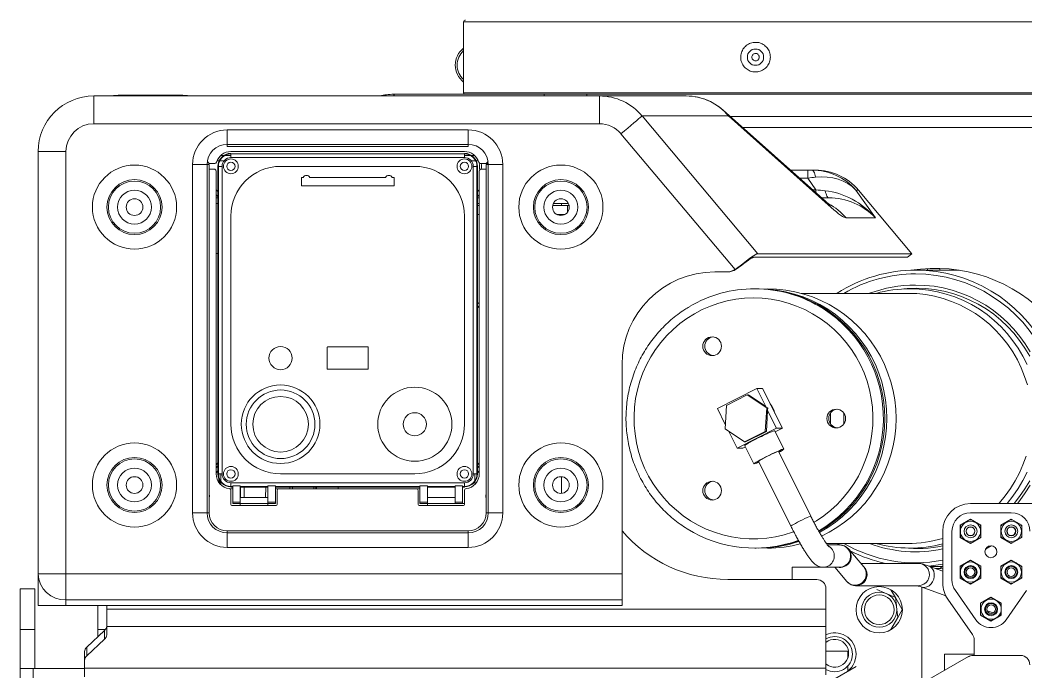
# Model space of a CAD drawing. Header units: millimetres. Extents: x 157 to 416, y 629 to 713.
# Drawn here: x 159.07 to 169.93, y 650.48 to 657.52 of the extents above; entities that cross this region are included whole.
import ezdxf

# ---------------------------------------------------------------- set-up
doc = ezdxf.new("R2010")
doc.units = ezdxf.units.MM

msp = doc.modelspace()

# ---------------------------------------------------------------- linework, layer by layer
at = {"color": 7, "linetype": 'Continuous', "lineweight": 15}
for p, q in [((163.859, 657.499), (163.859, 656.735)), ((159.869, 656.7), (159.869, 656.4)), ((159.869, 656.7), (165.325, 656.7)), ((160.082, 656.705), (160.882, 656.705)), ((160.132, 656.71), (160.132, 656.705)), ((160.132, 656.71), (160.832, 656.71)), ((160.192, 656.705), (160.672, 656.705)), ((160.391, 656.705), (160.391, 656.705)), ((160.832, 656.705), (160.832, 656.71)), ((163.106, 656.719), (163.11, 656.719)), ((163.106, 656.7), (163.106, 656.719)), ((163.11, 656.719), (164.73, 656.719)), ((163.11, 656.719), (163.11, 656.7)), ((164.73, 656.719), (165.189, 656.719)), ((165.189, 656.719), (170.592, 656.719)), ((165.325, 656.4), (165.325, 656.7)), ((165.325, 656.7), (166.26, 656.7)), ((167.767, 655.56), (166.66, 656.548)), ((165.786, 656.484), (167.033, 654.997)), ((166.718, 656.484), (165.786, 656.484)), ((167.825, 655.496), (166.718, 656.484)), ((166.736, 656.479), (170.592, 656.479)), ((165.325, 656.4), (159.869, 656.4)), ((161.309, 656.334), (163.909, 656.334)), ((161.309, 656.177), (161.309, 656.334)), ((163.909, 656.177), (163.909, 656.334)), ((170.909, 656.359), (166.871, 656.359)), ((166.788, 654.825), (165.557, 656.292)), ((159.569, 656.1), (159.269, 656.1)), ((159.269, 651.541), (159.269, 656.1)), ((159.569, 656.1), (159.569, 651.541)), ((163.909, 656.177), (161.309, 656.177)), ((161.309, 656.154), (161.309, 656.177)), ((163.909, 656.154), (161.309, 656.154)), ((163.869, 656.1), (161.349, 656.1)), ((161.349, 656.08), (161.349, 656.075)), ((163.869, 656.075), (163.869, 656.08)), ((163.909, 656.154), (163.909, 656.177)), ((161.107, 655.979), (161.095, 655.993)), ((161.176, 655.97), (161.124, 655.97)), ((161.2, 656), (161.222, 656)), ((161.228, 656), (161.275, 656)), ((161.274, 656.058), (161.241, 656.058)), ((161.349, 656.058), (161.284, 656.058)), ((161.349, 656.035), (161.349, 656.075)), ((161.349, 656.075), (163.869, 656.075)), ((163.869, 656.035), (161.349, 656.035)), ((163.869, 656.035), (163.869, 656.075)), ((163.934, 656.058), (163.869, 656.058)), ((163.943, 656), (163.99, 656)), ((163.976, 656.058), (163.944, 656.058)), ((163.995, 656), (164.017, 656)), ((164.042, 655.97), (164.094, 655.97)), ((164.123, 655.993), (164.111, 655.979)), ((160.935, 652.2), (160.935, 655.96)), ((160.935, 655.96), (161.092, 655.96)), ((161.092, 655.96), (161.092, 652.2)), ((161.115, 655.96), (161.092, 655.96)), ((161.115, 655.96), (161.115, 652.2)), ((161.169, 655.91), (161.124, 655.91)), ((161.189, 655.89), (161.189, 652.62)), ((161.214, 655.94), (161.209, 655.94)), ((161.209, 655.94), (161.209, 655.087)), ((161.214, 652.62), (161.214, 655.94)), ((161.214, 655.94), (161.254, 655.94)), ((161.254, 655.94), (161.254, 652.62)), ((163.333, 655.94), (161.885, 655.94)), ((163.964, 652.62), (163.964, 655.94)), ((163.964, 655.94), (164.004, 655.94)), ((164.004, 655.94), (164.004, 652.62)), ((164.009, 655.94), (164.004, 655.94)), ((164.009, 655.087), (164.009, 655.94)), ((164.029, 655.89), (164.029, 652.62)), ((164.049, 655.91), (164.094, 655.91)), ((164.103, 655.96), (164.125, 655.96)), ((164.103, 652.2), (164.103, 655.96)), ((164.125, 655.96), (164.283, 655.96)), ((164.125, 652.2), (164.125, 655.96)), ((164.283, 655.96), (164.283, 652.2)), ((167.386, 655.9), (167.573, 655.9)), ((167.573, 655.9), (167.619, 655.9)), ((167.573, 655.9), (167.573, 655.812)), ((167.619, 655.9), (167.655, 655.9)), ((162.109, 655.82), (162.109, 655.73)), ((162.128, 655.82), (162.109, 655.82)), ((163.018, 655.82), (162.2, 655.82)), ((163.109, 655.82), (163.09, 655.82)), ((163.109, 655.73), (163.109, 655.82)), ((167.66, 655.688), (167.573, 655.812)), ((161.209, 655.667), (161.189, 655.687)), ((163.109, 655.73), (162.109, 655.73)), ((164.029, 655.687), (164.009, 655.667)), ((168.092, 655.684), (168.304, 655.384)), ((168.12, 655.684), (168.092, 655.684)), ((168.696, 654.997), (168.12, 655.684)), ((161.209, 655.613), (161.189, 655.633)), ((161.189, 655.54), (161.209, 655.54)), ((164.029, 655.633), (164.009, 655.613)), ((164.009, 655.54), (164.029, 655.54)), ((164.828, 655.54), (164.989, 655.54)), ((167.722, 655.6), (167.8, 655.6)), ((164.009, 655.519), (164.029, 655.519)), ((164.821, 655.519), (164.88, 655.519)), ((164.88, 655.519), (164.997, 655.519)), ((164.98, 655.519), (164.98, 655.445)), ((161.349, 655.404), (161.349, 653.156)), ((163.869, 653.156), (163.869, 655.404)), ((164.009, 655.419), (164.029, 655.419)), ((164.869, 655.419), (164.88, 655.419)), ((164.88, 655.419), (164.948, 655.419)), ((168.304, 655.384), (167.986, 655.384)), ((161.189, 655), (161.209, 655)), ((161.213, 655.08), (161.209, 655.087)), ((161.209, 653.473), (161.209, 655.087)), ((161.213, 653.48), (161.213, 655.08)), ((164.009, 655.087), (164.004, 655.08)), ((164.004, 655.08), (164.004, 653.48)), ((164.009, 655.087), (164.009, 653.473)), ((168.696, 654.997), (167.033, 654.997)), ((168.65, 654.958), (168.696, 654.997)), ((168.65, 654.958), (166.988, 654.958)), ((166.569, 654.8), (166.69, 654.8)), ((166.69, 654.8), (166.698, 654.8)), ((166.819, 654.847), (166.788, 654.825)), ((166.827, 654.847), (166.79, 654.822)), ((166.827, 654.847), (166.819, 654.847)), ((169.208, 654.819), (168.741, 654.819)), ((168.865, 654.819), (168.863, 654.833)), ((168.999, 654.838), (168.997, 654.819)), ((167.016, 654.619), (167, 654.619)), ((168.652, 654.569), (167.505, 654.569)), ((168.75, 654.619), (168.676, 654.619)), ((164.029, 654.456), (164.009, 654.471)), ((164.029, 654.411), (164.009, 654.433)), ((162.389, 653.988), (162.389, 653.752)), ((162.827, 653.99), (162.391, 653.99)), ((162.829, 653.752), (162.829, 653.988)), ((165.569, 651.541), (165.569, 653.8)), ((162.391, 653.75), (162.827, 653.75)), ((161.209, 653.473), (161.213, 653.48)), ((161.209, 653.473), (161.209, 652.62)), ((164.004, 653.48), (164.009, 653.473)), ((164.009, 652.62), (164.009, 653.473)), ((166.598, 653.326), (167.023, 653.541)), ((167.086, 653.541), (167.023, 653.541)), ((167.023, 653.541), (167.119, 653.348)), ((167.086, 653.541), (167.299, 653.112)), ((166.92, 653.473), (166.695, 653.359)), ((167.13, 653.333), (166.92, 653.473)), ((166.932, 653.473), (166.925, 653.469)), ((167.119, 653.348), (166.932, 653.473)), ((166.933, 653.464), (166.94, 653.467)), ((166.946, 653.455), (166.955, 653.457)), ((166.971, 653.439), (166.979, 653.439)), ((166.972, 653.438), (166.982, 653.439)), ((166.982, 653.439), (166.979, 653.439)), ((166.683, 653.155), (166.598, 653.326)), ((166.695, 653.359), (166.68, 653.105)), ((167.115, 653.079), (167.13, 653.333)), ((167.119, 653.348), (167.125, 653.336)), ((167.127, 653.079), (167.14, 653.305)), ((167.13, 653.333), (167.142, 653.333)), ((167.14, 653.305), (167.142, 653.333)), ((167.14, 653.305), (167.236, 653.112)), ((167.817, 653.164), (167.818, 653.275)), ((167.961, 653.158), (167.961, 653.28)), ((167.963, 653.162), (167.963, 653.276)), ((166.68, 653.105), (166.89, 652.966)), ((166.81, 652.897), (166.72, 653.078)), ((167.236, 653.112), (166.81, 652.897)), ((166.89, 652.966), (167.115, 653.079)), ((166.902, 652.966), (167.127, 653.079)), ((167.115, 653.079), (167.127, 653.079)), ((167.313, 652.888), (167.216, 653.084)), ((167.299, 653.112), (167.221, 653.073)), ((167.299, 653.112), (167.236, 653.112)), ((166.89, 652.966), (166.902, 652.966)), ((166.873, 652.897), (166.81, 652.897)), ((166.9, 652.911), (166.873, 652.897)), ((166.893, 652.924), (166.991, 652.728)), ((167.606, 652.162), (167.258, 652.865)), ((161.189, 652.718), (161.209, 652.738)), ((164.009, 652.738), (164.029, 652.718)), ((167.042, 652.758), (167.391, 652.055)), ((161.189, 652.687), (161.209, 652.707)), ((161.189, 652.633), (161.209, 652.653)), ((161.209, 652.62), (161.214, 652.62)), ((161.214, 652.62), (161.254, 652.62)), ((161.218, 652.587), (161.218, 652.62)), ((161.239, 652.62), (161.239, 652.541)), ((161.885, 652.62), (163.333, 652.62)), ((163.964, 652.62), (164.004, 652.62)), ((163.979, 652.541), (163.979, 652.62)), ((164.004, 652.62), (164.009, 652.62)), ((164.009, 652.707), (164.029, 652.687)), ((164.009, 652.653), (164.029, 652.633)), ((161.218, 652.541), (161.218, 652.57)), ((161.218, 652.541), (161.239, 652.52)), ((161.239, 652.52), (161.224, 652.52)), ((161.239, 652.533), (161.239, 652.52)), ((161.349, 652.525), (163.869, 652.525)), ((161.349, 652.485), (161.349, 652.525)), ((163.869, 652.485), (163.869, 652.525)), ((163.979, 652.52), (163.979, 652.533)), ((163.994, 652.52), (163.979, 652.52)), ((161.369, 652.46), (161.335, 652.46)), ((161.369, 652.485), (161.349, 652.485)), ((161.349, 652.485), (161.349, 652.48)), ((161.349, 652.48), (161.369, 652.48)), ((161.349, 652.48), (161.349, 652.476)), ((161.367, 652.476), (161.349, 652.476)), ((161.349, 652.441), (161.349, 652.29)), ((161.369, 652.478), (161.367, 652.476)), ((161.369, 652.492), (161.449, 652.492)), ((161.369, 652.492), (161.369, 652.314)), ((161.449, 652.492), (161.449, 652.314)), ((161.749, 652.485), (161.449, 652.485)), ((161.449, 652.48), (161.749, 652.48)), ((161.749, 652.478), (161.449, 652.478)), ((161.452, 652.478), (161.453, 652.364)), ((161.492, 652.478), (161.493, 652.364)), ((161.724, 652.364), (161.725, 652.478)), ((161.749, 652.492), (161.829, 652.492)), ((161.749, 652.492), (161.749, 652.314)), ((161.829, 652.492), (161.829, 652.314)), ((163.389, 652.485), (161.829, 652.485)), ((161.829, 652.48), (163.389, 652.48)), ((161.829, 652.478), (161.831, 652.476)), ((161.869, 652.46), (161.829, 652.46)), ((163.387, 652.476), (161.831, 652.476)), ((161.849, 652.29), (161.849, 652.44)), ((163.349, 652.46), (161.869, 652.46)), ((161.985, 652.46), (161.985, 652.476)), ((162.012, 652.476), (162.013, 652.46)), ((162.245, 652.46), (162.245, 652.476)), ((162.265, 652.46), (162.265, 652.476)), ((162.272, 652.476), (162.273, 652.46)), ((162.505, 652.46), (162.505, 652.476)), ((163.389, 652.46), (163.349, 652.46)), ((163.369, 652.29), (163.369, 652.44)), ((163.389, 652.478), (163.387, 652.476)), ((163.469, 652.492), (163.389, 652.492)), ((163.389, 652.492), (163.389, 652.314)), ((163.469, 652.492), (163.469, 652.314)), ((163.769, 652.485), (163.469, 652.485)), ((163.469, 652.48), (163.769, 652.48)), ((163.769, 652.478), (163.469, 652.478)), ((163.849, 652.492), (163.769, 652.492)), ((163.769, 652.492), (163.769, 652.314)), ((163.849, 652.492), (163.849, 652.314)), ((163.869, 652.485), (163.849, 652.485)), ((163.849, 652.48), (163.869, 652.48)), ((163.849, 652.478), (163.851, 652.476)), ((163.869, 652.476), (163.851, 652.476)), ((163.869, 652.48), (163.869, 652.485)), ((163.869, 652.476), (163.869, 652.48)), ((163.869, 652.441), (163.869, 652.29)), ((161.359, 652.28), (161.839, 652.28)), ((161.369, 652.314), (161.369, 652.3)), ((161.369, 652.314), (161.449, 652.314)), ((161.369, 652.3), (161.829, 652.3)), ((161.448, 652.301), (161.448, 652.314)), ((161.448, 652.301), (161.746, 652.301)), ((161.449, 652.364), (161.746, 652.364)), ((161.449, 652.314), (161.449, 652.3)), ((161.449, 652.28), (161.449, 652.3)), ((161.746, 652.301), (161.746, 652.364)), ((161.746, 652.339), (161.749, 652.339)), ((161.749, 652.319), (161.746, 652.319)), ((161.749, 652.314), (161.749, 652.3)), ((161.749, 652.314), (161.829, 652.314)), ((161.749, 652.28), (161.749, 652.3)), ((161.829, 652.314), (161.829, 652.3)), ((163.859, 652.28), (163.379, 652.28)), ((163.469, 652.314), (163.389, 652.314)), ((163.389, 652.314), (163.389, 652.3)), ((163.389, 652.3), (163.849, 652.3)), ((163.47, 652.319), (163.469, 652.319)), ((163.469, 652.314), (163.469, 652.3)), ((163.469, 652.28), (163.469, 652.3)), ((163.47, 652.364), (163.768, 652.364)), ((163.47, 652.301), (163.47, 652.364)), ((163.47, 652.301), (163.768, 652.301)), ((163.768, 652.301), (163.768, 652.364)), ((163.769, 652.319), (163.768, 652.319)), ((163.849, 652.314), (163.769, 652.314)), ((163.769, 652.314), (163.769, 652.3)), ((163.849, 652.3), (163.849, 652.314)), ((163.869, 652.3), (163.849, 652.3)), ((171.549, 652.3), (169.329, 652.3)), ((160.935, 652.2), (161.092, 652.2)), ((161.115, 652.2), (161.092, 652.2)), ((164.103, 652.2), (164.125, 652.2)), ((164.125, 652.2), (164.283, 652.2)), ((169.769, 652.2), (169.329, 652.2)), ((169.329, 652.13), (169.216, 652.065)), ((169.216, 652.065), (169.216, 651.935)), ((169.338, 652.125), (169.32, 652.125)), ((169.441, 652.065), (169.329, 652.13)), ((169.392, 652.094), (169.388, 652.092)), ((169.441, 651.935), (169.441, 652.065)), ((169.769, 652.13), (169.656, 652.065)), ((169.656, 652.065), (169.656, 651.935)), ((169.778, 652.125), (169.76, 652.125)), ((169.881, 652.065), (169.769, 652.13)), ((169.817, 652.103), (169.813, 652.1)), ((169.856, 652.08), (169.849, 652.074)), ((169.881, 651.935), (169.881, 652.065)), ((161.309, 652.006), (161.309, 651.983)), ((161.309, 652.006), (163.909, 652.006)), ((161.309, 651.826), (161.309, 651.983)), ((161.309, 651.983), (163.909, 651.983)), ((163.909, 652.006), (163.909, 651.983)), ((163.909, 651.826), (163.909, 651.983)), ((169.029, 652), (169.029, 651.441)), ((169.129, 652), (169.129, 651.475)), ((169.22, 651.997), (169.216, 651.995)), ((169.441, 652.051), (169.429, 652.043)), ((169.441, 651.967), (169.43, 651.961)), ((169.441, 652.003), (169.435, 651.999)), ((169.728, 652.022), (169.725, 652.019)), ((169.757, 652.047), (169.753, 652.044)), ((167.773, 651.869), (168.652, 651.869)), ((167.916, 651.853), (167.785, 651.853)), ((167.919, 651.851), (167.89, 651.869)), ((169.216, 651.935), (169.329, 651.87)), ((169.239, 651.939), (169.222, 651.932)), ((169.262, 651.915), (169.256, 651.912)), ((169.298, 651.896), (169.291, 651.892)), ((169.32, 651.876), (169.338, 651.876)), ((169.329, 651.87), (169.441, 651.935)), ((169.656, 651.935), (169.769, 651.87)), ((169.684, 651.932), (169.674, 651.925)), ((169.76, 651.876), (169.778, 651.876)), ((169.769, 651.87), (169.881, 651.935)), ((163.909, 651.826), (161.309, 651.826)), ((167, 651.819), (167.016, 651.819)), ((168.177, 651.615), (168.015, 651.806)), ((168.676, 651.819), (168.75, 651.819)), ((168.767, 651.653), (168.145, 651.653)), ((169.329, 651.69), (169.216, 651.625)), ((169.338, 651.685), (169.32, 651.685)), ((169.441, 651.625), (169.329, 651.69)), ((169.769, 651.69), (169.656, 651.625)), ((169.776, 651.685), (169.76, 651.685)), ((169.881, 651.625), (169.769, 651.69)), ((159.569, 651.541), (159.269, 651.541)), ((159.269, 651.2), (159.269, 651.541)), ((159.569, 651.541), (165.569, 651.541)), ((159.569, 651.541), (159.569, 651.259)), ((165.569, 651.541), (165.569, 651.259)), ((167.404, 651.48), (167.404, 651.614)), ((167.404, 651.614), (167.72, 651.614)), ((167.74, 651.613), (167.916, 651.613)), ((167.864, 651.613), (167.994, 651.46)), ((169.029, 651.571), (168.879, 651.625)), ((168.896, 651.619), (169.029, 651.619)), ((169.021, 651.619), (169.004, 651.603)), ((169.216, 651.625), (169.216, 651.495)), ((169.441, 651.495), (169.441, 651.625)), ((169.656, 651.625), (169.656, 651.495)), ((169.881, 651.495), (169.881, 651.625)), ((166.709, 651.48), (167.669, 651.48)), ((168.094, 651.413), (168.091, 651.413)), ((168.094, 651.413), (168.767, 651.413)), ((169.216, 651.495), (169.329, 651.43)), ((169.243, 651.494), (169.218, 651.503)), ((169.32, 651.436), (169.338, 651.436)), ((169.329, 651.43), (169.441, 651.495)), ((169.363, 651.45), (169.353, 651.454)), ((169.656, 651.495), (169.769, 651.43)), ((169.76, 651.436), (169.778, 651.436)), ((169.769, 651.43), (169.881, 651.495)), ((159.235, 651.38), (159.075, 651.38)), ((159.075, 650.94), (159.075, 651.38)), ((159.235, 650.94), (159.235, 651.38)), ((167.769, 651.38), (167.769, 651.161)), ((168.399, 651.336), (168.318, 651.371)), ((168.518, 651.285), (168.437, 651.32)), ((168.518, 651.285), (168.47, 651.368)), ((168.797, 651.399), (169.062, 651.304)), ((168.804, 650.363), (168.804, 651.397)), ((169.165, 651.36), (169.385, 651.046)), ((169.713, 651.046), (169.933, 651.36)), ((159.569, 651.2), (159.269, 651.2)), ((165.569, 651.259), (159.569, 651.259)), ((159.569, 651.259), (159.569, 651.2)), ((159.633, 651.2), (159.569, 651.2)), ((165.569, 651.2), (159.633, 651.2)), ((159.915, 650.94), (159.915, 651.2)), ((160.009, 651.2), (160.009, 651.161)), ((165.569, 651.2), (165.569, 651.259)), ((168.592, 651.157), (168.518, 651.285)), ((168.529, 651.198), (168.518, 651.285)), ((169.083, 651.268), (169.351, 650.886)), ((169.549, 651.29), (169.436, 651.225)), ((169.436, 651.225), (169.436, 651.095)), ((169.558, 651.285), (169.54, 651.285)), ((169.661, 651.225), (169.549, 651.29)), ((169.661, 651.095), (169.661, 651.225)), ((160.009, 651.161), (160.009, 650.973)), ((160.009, 651.161), (167.769, 651.161)), ((167.769, 651.161), (167.769, 650.973)), ((168.544, 651.068), (168.533, 651.156)), ((168.544, 651.068), (168.592, 651.152)), ((169.436, 651.169), (169.443, 651.167)), ((169.436, 651.095), (169.549, 651.03)), ((169.482, 651.153), (169.49, 651.15)), ((169.508, 651.143), (169.574, 651.119)), ((169.549, 651.03), (169.661, 651.095)), ((169.593, 651.113), (169.601, 651.11)), ((169.64, 651.096), (169.653, 651.091)), ((168.47, 650.941), (168.544, 651.068)), ((169.54, 651.036), (169.558, 651.036)), ((159.075, 650.52), (159.075, 650.94)), ((159.235, 650.94), (159.075, 650.94)), ((159.235, 650.52), (159.235, 650.94)), ((159.985, 650.929), (159.793, 650.748)), ((159.915, 650.863), (159.915, 650.94)), ((159.985, 650.929), (159.985, 650.835)), ((160.009, 650.973), (167.769, 650.973)), ((160.009, 650.973), (160.009, 650.882)), ((167.769, 650.973), (167.769, 650.523)), ((159.985, 650.835), (159.793, 650.655)), ((169.369, 650.829), (169.369, 650.66)), ((159.769, 650.702), (159.769, 650.608)), ((159.793, 650.748), (159.793, 650.655)), ((168.004, 650.707), (167.769, 650.707)), ((168.004, 650.631), (168.004, 650.707)), ((169.369, 650.674), (169.047, 650.674)), ((169.047, 650.498), (169.047, 650.674)), ((169.356, 650.66), (169.869, 650.66)), ((159.769, 650.608), (159.769, 650.523)), ((168.004, 650.49), (168.004, 650.546)), ((169.306, 650.647), (168.832, 650.374)), ((159.215, 650.52), (159.075, 650.52)), ((159.075, 650.52), (159.075, 644.92)), ((159.215, 650.52), (159.215, 644.92)), ((159.769, 650.52), (159.215, 650.52)), ((159.769, 650.523), (167.769, 650.523)), ((159.769, 650.523), (159.769, 650.429)), ((167.769, 650.523), (167.769, 650.452)), ((167.864, 650.409), (168.094, 650.542))]:
    msp.add_line(p, q, dxfattribs=at)
at = {"color": 8, "linetype": 'Continuous', "lineweight": 15}
for p, q in [((163.859, 657.499), (170.159, 657.499)), ((163.859, 656.735), (170.159, 656.735)), ((164.73, 656.719), (164.73, 656.7)), ((165.189, 656.719), (165.189, 656.7)), ((167.573, 655.812), (167.485, 655.812)), ((167.624, 655.688), (167.66, 655.688)), ((167.66, 655.655), (167.66, 655.688)), ((161.209, 655.602), (161.189, 655.602)), ((164.029, 655.602), (164.009, 655.602)), ((164.917, 655.54), (164.917, 655.519)), ((164.917, 655.419), (164.917, 655.41)), ((166.79, 654.822), (166.788, 654.825)), ((164.917, 652.59), (164.917, 652.41)), ((159.995, 650.94), (159.915, 650.94)), ((159.769, 650.617), (159.77, 650.617))]:
    msp.add_line(p, q, dxfattribs=at)
at = {"color": 8, "linetype": 'Continuous', "lineweight": 15, "flags": 128}
for points in [[(166.66, 656.548), (166.682, 656.526), (166.718, 656.484)], [(167.767, 655.56), (167.79, 655.538), (167.825, 655.496)], [(167.422, 651.995), (167.408, 651.99), (167.317, 651.962), (167.224, 651.941), (167.13, 651.927), (167.035, 651.92), (166.94, 651.92), (166.845, 651.927), (166.75, 651.941), (166.657, 651.962), (166.566, 651.99), (166.478, 652.025), (166.392, 652.066), (166.309, 652.114), (166.23, 652.167), (166.155, 652.227), (166.084, 652.291), (166.019, 652.361), (165.959, 652.436), (165.904, 652.514), (165.855, 652.597), (165.813, 652.683), (165.777, 652.772), (165.748, 652.863), (165.725, 652.957), (165.709, 653.051), (165.7, 653.147), (165.699, 653.243), (165.704, 653.339), (165.716, 653.434), (165.735, 653.528), (165.761, 653.621), (165.794, 653.711), (165.833, 653.799), (165.879, 653.883), (165.931, 653.964), (165.988, 654.04), (166.051, 654.113), (166.119, 654.18), (166.192, 654.242), (166.269, 654.298), (166.35, 654.349), (166.434, 654.393), (166.522, 654.431), (166.612, 654.463), (166.704, 654.487), (166.797, 654.505), (166.892, 654.516), (166.987, 654.519), (166.987, 654.519)], [(166.987, 654.519), (167.082, 654.516), (167.177, 654.505), (167.271, 654.487), (167.363, 654.463), (167.453, 654.431), (167.54, 654.393), (167.625, 654.349), (167.706, 654.298), (167.783, 654.242), (167.856, 654.18), (167.924, 654.113), (167.986, 654.04), (168.044, 653.964), (168.095, 653.883), (168.141, 653.799), (168.18, 653.711), (168.213, 653.621), (168.239, 653.528), (168.258, 653.434), (168.271, 653.339), (168.276, 653.243), (168.274, 653.147), (168.265, 653.051), (168.25, 652.957), (168.227, 652.863), (168.197, 652.772), (168.161, 652.683), (168.119, 652.597), (168.07, 652.514), (168.016, 652.436), (167.956, 652.361), (167.89, 652.291), (167.82, 652.227), (167.745, 652.167), (167.666, 652.114), (167.639, 652.098)], [(167.606, 652.162), (167.605, 652.162), (167.598, 652.161), (167.584, 652.156), (167.565, 652.148), (167.542, 652.137), (167.517, 652.125), (167.49, 652.112), (167.463, 652.098), (167.439, 652.086), (167.419, 652.074), (167.403, 652.065), (167.394, 652.059), (167.391, 652.055), (167.391, 652.055)], [(168.172, 651.623), (168.183, 651.612), (168.2, 651.587)], [(168.932, 651.57), (168.938, 651.542), (168.938, 651.513), (168.932, 651.484), (168.92, 651.456), (168.903, 651.432), (168.881, 651.413), (168.857, 651.401), (168.832, 651.395), (168.807, 651.397), (168.796, 651.4)]]:
    msp.add_lwpolyline(points, dxfattribs=at)
at = {"color": 7, "linetype": 'Continuous', "lineweight": 15, "flags": 128}
for points in [[(165.557, 656.292), (165.595, 656.323), (165.631, 656.354), (165.665, 656.383), (165.697, 656.409), (165.725, 656.432), (165.748, 656.452), (165.766, 656.467), (165.779, 656.478), (165.786, 656.484)], [(164.11, 655.96), (164.115, 655.971), (164.124, 655.983)], [(167.619, 655.9), (167.624, 655.899), (167.629, 655.895), (167.634, 655.889), (167.639, 655.88), (167.644, 655.869), (167.649, 655.856), (167.653, 655.841), (167.657, 655.823)], [(167.8, 655.6), (167.794, 655.601), (167.789, 655.605), (167.784, 655.611), (167.779, 655.62), (167.774, 655.631), (167.77, 655.644), (167.765, 655.659), (167.761, 655.676)], [(167.016, 654.619), (167.115, 654.616), (167.214, 654.605), (167.312, 654.587), (167.408, 654.562), (167.502, 654.531), (167.593, 654.493), (167.682, 654.448), (167.767, 654.397), (167.848, 654.34), (167.925, 654.277), (167.998, 654.209), (168.065, 654.136), (168.128, 654.058), (168.184, 653.976), (168.235, 653.89), (168.279, 653.801), (168.317, 653.708), (168.348, 653.614), (168.373, 653.517), (168.39, 653.418), (168.401, 653.319), (168.404, 653.219), (168.401, 653.119), (168.39, 653.02), (168.373, 652.922), (168.348, 652.825), (168.317, 652.73), (168.279, 652.638), (168.235, 652.548), (168.184, 652.462), (168.128, 652.38), (168.065, 652.302), (167.998, 652.229), (167.925, 652.161), (167.848, 652.098), (167.767, 652.041), (167.694, 651.997)], [(167.039, 654.619), (167.138, 654.616), (167.236, 654.605), (167.334, 654.587), (167.43, 654.562), (167.524, 654.531), (167.616, 654.493), (167.704, 654.448), (167.789, 654.397), (167.871, 654.34), (167.948, 654.277), (168.02, 654.209), (168.088, 654.136), (168.15, 654.058), (168.207, 653.976), (168.257, 653.89), (168.302, 653.801), (168.339, 653.708), (168.371, 653.614), (168.395, 653.517), (168.413, 653.418), (168.423, 653.319), (168.427, 653.219), (168.423, 653.119), (168.413, 653.02), (168.395, 652.922), (168.371, 652.825), (168.339, 652.73), (168.302, 652.638), (168.257, 652.548), (168.207, 652.462), (168.15, 652.38), (168.088, 652.302), (168.02, 652.229), (167.948, 652.161), (167.871, 652.098), (167.789, 652.041), (167.704, 651.99), (167.699, 651.988)], [(167.138, 654.619), (167.237, 654.616), (167.335, 654.605), (167.433, 654.587), (167.529, 654.562), (167.623, 654.531), (167.714, 654.493), (167.803, 654.448), (167.888, 654.397), (167.97, 654.34), (168.047, 654.277), (168.119, 654.209), (168.187, 654.136), (168.249, 654.058), (168.305, 653.976), (168.356, 653.89), (168.4, 653.801), (168.438, 653.708), (168.47, 653.614), (168.494, 653.517), (168.512, 653.418), (168.522, 653.319), (168.526, 653.219), (168.522, 653.119), (168.512, 653.02), (168.494, 652.922), (168.47, 652.825), (168.438, 652.73), (168.4, 652.638), (168.356, 652.548), (168.305, 652.462), (168.249, 652.38), (168.187, 652.302), (168.119, 652.229), (168.047, 652.161), (167.97, 652.098), (167.888, 652.041), (167.803, 651.99), (167.722, 651.949)], [(168.609, 654.617), (168.645, 654.621), (168.744, 654.624)], [(168.652, 654.569), (168.748, 654.566), (168.845, 654.555), (168.94, 654.538), (169.033, 654.513), (169.125, 654.482), (169.214, 654.444), (169.3, 654.4), (169.383, 654.35), (169.462, 654.294), (169.537, 654.232), (169.607, 654.165), (169.672, 654.093), (169.732, 654.017), (169.786, 653.936), (169.834, 653.851), (169.877, 653.764), (169.912, 653.673), (169.942, 653.58)], [(168.676, 654.619), (168.775, 654.616), (168.874, 654.605), (168.971, 654.587), (169.067, 654.562), (169.161, 654.531), (169.253, 654.493), (169.341, 654.448), (169.427, 654.397), (169.508, 654.34), (169.585, 654.277), (169.658, 654.209), (169.725, 654.136), (169.787, 654.058), (169.844, 653.976), (169.894, 653.89), (169.939, 653.801)], [(168.736, 654.659), (168.836, 654.655), (168.935, 654.645), (169.033, 654.627), (169.13, 654.603), (169.224, 654.572), (169.317, 654.534), (169.406, 654.49), (169.493, 654.44), (169.575, 654.384), (169.654, 654.322), (169.728, 654.255), (169.797, 654.182), (169.861, 654.105), (169.92, 654.024), (169.972, 653.939)], [(168.744, 654.624), (168.843, 654.621), (168.942, 654.61), (169.04, 654.592), (169.137, 654.567), (169.231, 654.536), (169.323, 654.497), (169.412, 654.452), (169.497, 654.401), (169.579, 654.344), (169.656, 654.281), (169.729, 654.213), (169.797, 654.139), (169.859, 654.061), (169.916, 653.979), (169.967, 653.892)], [(167.216, 653.084), (167.216, 653.085), (167.211, 653.085), (167.2, 653.081), (167.183, 653.075), (167.16, 653.066), (167.134, 653.054), (167.104, 653.04), (167.072, 653.025), (167.039, 653.009), (167.007, 652.992), (166.977, 652.976), (166.95, 652.962), (166.927, 652.949), (166.91, 652.938), (166.899, 652.93), (166.893, 652.926), (166.895, 652.924), (166.895, 652.924)], [(167.312, 652.888), (167.304, 652.887), (167.289, 652.882), (167.27, 652.874), (167.245, 652.863), (167.217, 652.85), (167.185, 652.836), (167.153, 652.82), (167.12, 652.804), (167.089, 652.787), (167.061, 652.772), (167.036, 652.758), (167.016, 652.747), (167.001, 652.737), (166.993, 652.731), (166.991, 652.728), (166.996, 652.728), (167.007, 652.731), (167.024, 652.737), (167.046, 652.747), (167.048, 652.747)], [(167.133, 652.808), (167.162, 652.822), (167.19, 652.835), (167.216, 652.848), (167.24, 652.858), (167.258, 652.865), (167.272, 652.87), (167.279, 652.872), (167.28, 652.87), (167.274, 652.865), (167.263, 652.858), (167.262, 652.857)], [(167.263, 652.854), (167.279, 652.863), (167.296, 652.874), (167.308, 652.882), (167.313, 652.887), (167.312, 652.888)], [(167.047, 652.75), (167.046, 652.75), (167.033, 652.745), (167.025, 652.744), (167.024, 652.745), (167.03, 652.75), (167.041, 652.758), (167.058, 652.768), (167.08, 652.78), (167.106, 652.793), (167.133, 652.808)], [(169.928, 652.811), (169.895, 652.719), (169.856, 652.63), (169.811, 652.544), (169.76, 652.461), (169.703, 652.383), (169.64, 652.309), (169.633, 652.3)], [(169.939, 652.638), (169.894, 652.548), (169.844, 652.462), (169.787, 652.38), (169.725, 652.302), (169.724, 652.3)], [(169.967, 652.546), (169.916, 652.459), (169.859, 652.377), (169.798, 652.3)], [(169.972, 652.499), (169.92, 652.414), (169.861, 652.333), (169.835, 652.3)], [(161.119, 652.38), (161.115, 652.403), (161.115, 652.404)], [(161.115, 652.356), (161.115, 652.357), (161.119, 652.38)], [(169.225, 652.071), (169.218, 652.058), (169.216, 652.055)], [(169.441, 652.055), (169.439, 652.058), (169.432, 652.071)], [(169.665, 652.071), (169.658, 652.058), (169.656, 652.055)], [(169.881, 652.055), (169.879, 652.058), (169.872, 652.071)], [(169.664, 651.971), (169.662, 651.97), (169.656, 651.965)], [(169.216, 651.946), (169.218, 651.942), (169.225, 651.93)], [(169.432, 651.93), (169.439, 651.942), (169.441, 651.946)], [(169.656, 651.946), (169.658, 651.942), (169.665, 651.93)], [(169.872, 651.93), (169.879, 651.942), (169.881, 651.946)], [(169.554, 651.845), (169.55, 651.842), (169.49, 651.809)], [(169.029, 651.646), (168.953, 651.633), (168.879, 651.625)], [(169.225, 651.631), (169.218, 651.618), (169.216, 651.615)], [(169.441, 651.615), (169.439, 651.618), (169.432, 651.631)], [(169.665, 651.631), (169.658, 651.618), (169.656, 651.615)], [(169.881, 651.615), (169.879, 651.618), (169.873, 651.63)], [(167.919, 651.613), (167.918, 651.613), (167.916, 651.613)], [(169.216, 651.506), (169.218, 651.502), (169.225, 651.49)], [(169.432, 651.49), (169.439, 651.502), (169.441, 651.506)], [(169.656, 651.506), (169.658, 651.502), (169.665, 651.49)], [(169.872, 651.49), (169.879, 651.502), (169.881, 651.506)], [(169.445, 651.231), (169.438, 651.218), (169.436, 651.215)], [(169.661, 651.215), (169.659, 651.218), (169.652, 651.231)], [(169.436, 651.106), (169.438, 651.102), (169.445, 651.09)], [(169.652, 651.09), (169.659, 651.102), (169.661, 651.106)]]:
    msp.add_lwpolyline(points, dxfattribs=at)
at = {"color": 7, "linetype": 'Continuous', "lineweight": 15}
for centre, radius in [((167.009, 657.119), 0.088), ((161.349, 655.94), 0.08), ((161.349, 655.94), 0.045), ((163.869, 655.94), 0.08), ((163.869, 655.94), 0.045), ((160.309, 655.5), 0.454), ((164.909, 655.5), 0.454), ((160.309, 655.5), 0.297), ((160.309, 655.5), 0.282), ((164.909, 655.5), 0.297), ((164.909, 655.5), 0.282), ((160.309, 655.5), 0.183), ((164.909, 655.5), 0.183), ((160.309, 655.5), 0.09), ((164.909, 655.5), 0.09), ((166.541, 653.998), 0.101), ((161.885, 653.87), 0.125), ((161.885, 653.156), 0.424), ((161.885, 653.156), 0.37), ((163.333, 653.156), 0.4), ((161.885, 653.156), 0.3), ((163.333, 653.156), 0.125), ((167.88, 653.218), 0.101), ((160.309, 652.5), 0.454), ((164.909, 652.5), 0.454), ((160.309, 652.5), 0.297), ((160.309, 652.5), 0.282), ((164.909, 652.5), 0.297), ((164.909, 652.5), 0.282), ((160.309, 652.5), 0.183), ((161.349, 652.62), 0.08), ((161.349, 652.62), 0.045), ((163.869, 652.62), 0.08), ((163.869, 652.62), 0.045), ((164.909, 652.5), 0.183), ((160.309, 652.5), 0.09), ((164.909, 652.5), 0.09), ((166.541, 652.439), 0.101), ((169.329, 652), 0.109), ((169.329, 652), 0.07), ((169.769, 652), 0.109), ((169.769, 652), 0.07), ((169.329, 652), 0.048), ((169.329, 652), 0.046), ((169.769, 652), 0.048), ((169.769, 652), 0.046), ((169.549, 651.78), 0.065), ((169.329, 651.56), 0.109), ((169.329, 651.56), 0.07), ((169.769, 651.56), 0.109), ((169.769, 651.56), 0.07), ((169.329, 651.56), 0.062), ((169.329, 651.56), 0.046), ((169.769, 651.56), 0.062), ((169.769, 651.56), 0.046), ((168.344, 651.154), 0.25), ((168.344, 651.154), 0.19), ((168.344, 651.154), 0.16), ((169.551, 651.159), 0.109), ((169.551, 651.159), 0.07), ((169.551, 651.159), 0.062), ((169.551, 651.159), 0.046)]:
    msp.add_circle(centre, radius, dxfattribs=at)
for centre, radius, start, end in [((163.879, 657.499), 0.02, 90, 180), ((163.999, 657.033), 0.23, 127.4952, 232.5048), ((163.999, 657.033), 0.21, 131.8103, 228.1897), ((163.875, 656.735), 0.016, 180, 270), ((159.869, 656.1), 0.6, 90, 180), ((166.26, 656.1), 0.6, 48.276, 90), ((166.26, 656.107), 0.593, 39.4364, 89.9418), ((159.869, 656.1), 0.3, 90, 180), ((161.309, 655.96), 0.374, 90, 180), ((163.909, 655.96), 0.374, 360, 90), ((161.309, 655.96), 0.217, 90, 180), ((161.349, 655.94), 0.16, 90, 163.8724), ((161.349, 655.94), 0.14, 90, 180), ((163.869, 655.94), 0.16, 16.1276, 90), ((163.869, 655.94), 0.14, 0, 90), ((163.909, 655.96), 0.217, 360, 90), ((161.124, 655.99), 0.02, 213.749, 270), ((161.176, 655.99), 0.02, 270, 343.8724), ((161.349, 655.94), 0.135, 90, 180), ((161.349, 655.94), 0.0951, 90, 180), ((163.869, 655.94), 0.135, 0, 90), ((163.869, 655.94), 0.0951, 0, 90), ((164.042, 655.99), 0.02, 196.1276, 270), ((164.169, 655.94), 0.139, 166.7604, 195.0761), ((164.169, 655.94), 0.118, 165.2278, 194.7722), ((164.094, 655.99), 0.02, 270, 326.251), ((161.124, 655.89), 0.02, 90, 116.7056), ((161.169, 655.89), 0.02, 0, 90), ((161.885, 655.404), 0.536, 90, 180), ((163.333, 655.404), 0.536, 0, 90), ((164.049, 655.89), 0.02, 90, 180), ((164.094, 655.89), 0.02, 63.2944, 90), ((162.164, 655.802), 0.04, 26.7437, 153.2563), ((163.054, 655.802), 0.04, 26.7437, 153.2563), ((166.569, 653.8), 1, 90, 180), ((166.69, 655), 0.2, 270, 299.1515), ((168.742, 653.243), 1.577, 90.0179, 122.7091), ((168.737, 653.242), 1.537, 90.0142, 120.3068), ((168.733, 653.233), 1.546, 25.0951, 89.8809), ((168.738, 653.234), 1.585, 28.3582, 89.8902), ((167.001, 653.24), 1.379, 90.0155, 120.6863), ((167, 653.24), 1.379, 57.6254, 89.9831), ((168.736, 653.242), 1.417, 90.0048, 110.4925), ((168.676, 653.242), 1.377, 90.0018, 105.488), ((166.563, 653.999), 0.102, 96.312, 263.688), ((162.391, 653.988), 0.002, 90, 180), ((162.827, 653.988), 0.002, 0, 90), ((162.391, 653.752), 0.002, 180, 270), ((162.827, 653.752), 0.002, 270, 0), ((166.984, 653.219), 0.241, 12.4983, 40.2385), ((167.901, 653.219), 0.102, 96.3118, 263.6882), ((161.885, 653.156), 0.536, 180, 270), ((163.333, 653.156), 0.536, 270, 0), ((161.349, 652.62), 0.16, 180, 263.6206), ((161.349, 652.62), 0.14, 180, 270), ((161.349, 652.62), 0.135, 180, 270), ((161.349, 652.62), 0.0951, 180, 270), ((163.869, 652.62), 0.0951, 270, 0), ((163.869, 652.62), 0.135, 270, 0), ((163.869, 652.62), 0.14, 270, 0), ((163.869, 652.62), 0.16, 276.3794, 360), ((166.563, 652.44), 0.102, 96.312, 263.688), ((161.329, 652.441), 0.02, 0, 83.6206), ((161.869, 652.44), 0.02, 90, 180), ((163.349, 652.44), 0.02, 0, 90), ((163.889, 652.441), 0.02, 96.3794, 180), ((164.169, 652.38), 0.07, 160.1598, 199.8402), ((161.359, 652.29), 0.01, 180, 270), ((161.839, 652.29), 0.01, 270, 0), ((163.379, 652.29), 0.01, 180, 270), ((163.859, 652.29), 0.01, 270, 0), ((169.329, 652), 0.3, 90, 180), ((161.309, 652.2), 0.374, 180, 270), ((161.309, 652.2), 0.217, 180, 270), ((161.309, 652.2), 0.194, 180, 270), ((163.909, 652.2), 0.374, 270, 0), ((163.909, 652.2), 0.217, 270, 0), ((163.909, 652.2), 0.194, 270, 0), ((169.329, 652), 0.2, 90, 180), ((169.769, 652), 0.2, 0, 90), ((166.709, 652.98), 1.5, 220.5358, 270), ((167, 653.197), 1.378, 238.0323, 289.989), ((167.016, 653.196), 1.377, 270.0036, 289.4051), ((167.039, 653.196), 1.377, 270.0033, 288.583), ((167.138, 653.196), 1.377, 270.0019, 284.8894), ((168.736, 653.195), 1.535, 239.6846, 280.9822), ((168.736, 653.195), 1.416, 249.5049, 281.923), ((168.676, 653.196), 1.377, 254.5109, 284.8397), ((168.652, 653.197), 1.328, 270.0025, 286.4934), ((168.742, 653.196), 1.577, 243.1097, 258.1015), ((168.744, 653.195), 1.381, 264.3704, 281.8945), ((159.56, 651.55), 0.291, 181.8363, 271.7253), ((167.669, 651.38), 0.1, 0, 90), ((169.329, 651.441), 0.3, 180, 215), ((169.329, 651.475), 0.2, 180, 215), ((169.549, 651.16), 0.2, 215, 325), ((159.943, 650.98), 0.0658, 309.164, 356.2895), ((159.943, 650.886), 0.0658, 309.164, 356.2889), ((167.864, 650.674), 0.23, 60, 114.3124), ((167.864, 650.674), 0.23, 0, 60), ((169.269, 650.829), 0.1, 0, 35), ((167.864, 650.674), 0.19, 0, 119.8934), ((167.864, 650.684), 0.15, 230.8546, 129.1454), ((159.835, 650.697), 0.0658, 129.164, 176.2895), ((159.835, 650.603), 0.0658, 129.163, 176.29), ((167.864, 650.674), 0.19, 240.1066, 0), ((167.864, 650.674), 0.23, 300, 0), ((169.356, 650.56), 0.1, 90, 120), ((169.869, 650.56), 0.1, 0, 90)]:
    msp.add_arc(centre, radius, start, end, dxfattribs=at)
at = {"color": 8, "linetype": 'Continuous', "lineweight": 15}
for centre, radius, start, end in [((167.526, 655.005), 0.596, 39.4944, 62.7448), ((166.983, 653.219), 1.406, 300.1702, 57.5044), ((167.915, 651.734), 0.119, 26.2279, 89.896), ((167.739, 651.733), 0.12, 269.2444, 26.6803), ((167.739, 651.734), 0.12, 26.319, 57.3827), ((167.922, 651.73), 0.12, 256.0079, 39.1655), ((167.915, 651.733), 0.12, 272.1777, 26.6012), ((168.767, 651.534), 0.119, 26.2284, 89.8955), ((168.084, 651.539), 0.12, 221.1858, 39.4382), ((168.093, 651.533), 0.12, 270.3294, 26.675), ((168.766, 651.533), 0.12, 270.3294, 26.675), ((168.847, 651.542), 0.0887, 18.0248, 69.2315)]:
    msp.add_arc(centre, radius, start, end, dxfattribs=at)
at = {"color": 7, "linetype": 'Continuous', "lineweight": 15}
for centre, major_axis, ratio, start_param, end_param in [((165.325, 656.1), (0.6, 0), 0.999963, 0.693904, 1.570796), ((165.325, 656.1), (0.303, 0), 0.991445, 0.693904, 1.570796), ((167.635, 655.3), (0.524, -0.317), 0.971124, 1.25131, 2.128203), ((167.655, 655.3), (-0.605, 0), 0.991445, 3.835497, 4.712389), ((167.422, 655.6), (0.621, 0.156), 0.278054, 1.11421, 1.257538), ((167.635, 655.3), (0.518, 0.304), 0.831929, 0.201234, 1.078126), ((167.21, 655.9), (0.864, -0.196), 0.145031, 5.292989, 5.436317), ((167.847, 655), (-0.514, 0.541), 0.799432, 4.663668, 5.54056), ((167.847, 655), (0.582, -0.283), 0.909622, 1.185304, 2.062196), ((166.979, 656.584), (-1.015, 1.197), 0.076932, 2.640139, 3.076471), ((166.806, 654.803), (0.23, 0.193), 0.084625, 0.100512, 1.444176), ((166.806, 654.803), (0.184, 0.154), 0.084625, 0.100512, 1.385971), ((168.949, 653.219), (-1.65, 0), 0.981818, 3.869763, 4.873721), ((168.949, 653.219), (-1.65, 0), 0.981818, 1.835723, 1.838876), ((168.949, 653.219), (-1.65, 0), 0.981818, 1.571767, 1.618917), ((168.949, 653.219), (-1.65, 0), 0.981818, 1.733248, 1.748385)]:
    msp.add_ellipse(centre, major_axis=major_axis, ratio=ratio, start_param=start_param, end_param=end_param, dxfattribs=at)
for points, knots in [([(167.009, 657.279), (166.991, 657.277), (166.956, 657.274), (166.908, 657.246), (166.871, 657.206), (166.85, 657.155), (166.847, 657.1), (166.863, 657.048), (166.895, 657.003), (166.939, 656.972), (166.992, 656.957), (167.047, 656.96), (167.097, 656.982), (167.138, 657.018), (167.164, 657.066), (167.172, 657.121), (167.163, 657.174), (167.136, 657.222), (167.095, 657.258), (167.05, 657.277), (167.021, 657.278), (167.009, 657.279)], [0, 0, 0, 0, 0.053641, 0.107281, 0.160965, 0.214676, 0.26834, 0.321956, 0.375597, 0.429298, 0.483001, 0.536643, 0.590259, 0.643921, 0.697633, 0.751317, 0.804942, 0.858567, 0.912252, 0.965963, 1, 1, 1, 1]), ([(166.969, 657.119), (166.97, 657.115), (166.971, 657.106), (166.978, 657.094), (166.988, 657.085), (167, 657.079), (167.014, 657.079), (167.027, 657.082), (167.038, 657.09), (167.046, 657.102), (167.05, 657.115), (167.049, 657.128), (167.044, 657.141), (167.035, 657.151), (167.023, 657.158), (167.009, 657.16), (166.996, 657.157), (166.984, 657.151), (166.975, 657.14), (166.97, 657.129), (166.97, 657.122), (166.969, 657.119)], [0, 0, 0, 0, 0.053684, 0.107365, 0.161054, 0.214744, 0.268432, 0.322115, 0.375798, 0.429488, 0.483176, 0.536863, 0.590544, 0.64423, 0.697921, 0.751609, 0.805292, 0.858975, 0.912663, 0.966352, 1, 1, 1, 1]), ([(162.957, 656.7), (162.981, 656.705), (163.031, 656.717), (163.08, 656.718), (163.106, 656.719)], [0, 0, 0, 0, 0.460679, 1, 1, 1, 1]), ([(167.815, 655.52), (167.814, 655.52), (167.814, 655.521), (167.807, 655.526), (167.796, 655.535), (167.782, 655.547), (167.772, 655.556), (167.767, 655.56)], [0, 0, 0, 0, 0.171172, 0.367743, 0.585906, 0.827447, 1, 1, 1, 1]), ([(166.698, 654.8), (166.713, 654.801), (166.745, 654.802), (166.774, 654.815), (166.79, 654.822)], [0, 0, 0, 0, 0.451809, 1, 1, 1, 1]), ([(166.296, 654.425), (166.279, 654.415), (166.236, 654.389), (166.169, 654.342), (166.096, 654.283), (166.027, 654.219), (165.963, 654.151), (165.903, 654.079), (165.848, 654.003), (165.798, 653.923), (165.754, 653.84), (165.716, 653.754), (165.683, 653.666), (165.656, 653.576), (165.635, 653.484), (165.621, 653.391), (165.613, 653.297), (165.61, 653.203), (165.615, 653.109), (165.625, 653.016), (165.642, 652.923), (165.665, 652.832), (165.693, 652.742), (165.728, 652.655), (165.769, 652.57), (165.815, 652.488), (165.866, 652.409), (165.922, 652.334), (165.984, 652.263), (166.05, 652.197), (166.12, 652.135), (166.193, 652.078), (166.245, 652.045), (166.27, 652.028)], [0, 0, 0, 0, 0.0206245, 0.0532946, 0.0859663, 0.11864, 0.1513153, 0.1839926, 0.2166719, 0.2493528, 0.2820357, 0.3147202, 0.3474064, 0.380094, 0.4127829, 0.4454727, 0.4781634, 0.510855, 0.5435468, 0.5762388, 0.6089307, 0.6416223, 0.6743132, 0.7070033, 0.7396924, 0.7723801, 0.8050665, 0.8377515, 0.8704346, 0.9031159, 0.9357955, 0.9684732, 1, 1, 1, 1]), ([(167.802, 651.832), (167.802, 651.832), (167.802, 651.832), (167.799, 651.835), (167.793, 651.842), (167.784, 651.855), (167.771, 651.873), (167.755, 651.896), (167.737, 651.925), (167.716, 651.958), (167.695, 651.995), (167.672, 652.035), (167.65, 652.077), (167.627, 652.12), (167.613, 652.148), (167.606, 652.162)], [0, 0, 0, 0, 0.016946, 0.070349, 0.132431, 0.203178, 0.281318, 0.364996, 0.452464, 0.542405, 0.63393, 0.726465, 0.819635, 0.913185, 1, 1, 1, 1]), ([(167.391, 652.055), (167.395, 652.047), (167.407, 652.023), (167.428, 651.983), (167.453, 651.937), (167.477, 651.892), (167.502, 651.849), (167.526, 651.809), (167.549, 651.772), (167.571, 651.738), (167.593, 651.708), (167.616, 651.68), (167.636, 651.658), (167.657, 651.641), (167.676, 651.629), (167.696, 651.62), (167.718, 651.614), (167.733, 651.613), (167.74, 651.613)], [0, 0, 0, 0, 0.037894, 0.110013, 0.182205, 0.254531, 0.32712, 0.400153, 0.473911, 0.548873, 0.626001, 0.707541, 0.800609, 0.852943, 0.893021, 0.931439, 0.969516, 1, 1, 1, 1]), ([(169.219, 652.062), (169.219, 652.047), (169.219, 652.017), (169.219, 651.975), (169.219, 651.949), (169.219, 651.939)], [0, 0, 0, 0, 0.367312, 0.74568, 1, 1, 1, 1]), ([(168.015, 651.806), (168.01, 651.811), (168, 651.822), (167.979, 651.837), (167.956, 651.847), (167.934, 651.852), (167.92, 651.853), (167.916, 651.853)], [0, 0, 0, 0, 0.219964, 0.441477, 0.663399, 0.886267, 1, 1, 1, 1]), ([(168.879, 651.625), (168.874, 651.627), (168.858, 651.633), (168.834, 651.64), (168.813, 651.647), (168.795, 651.651), (168.781, 651.653), (168.771, 651.653), (168.767, 651.653)], [0, 0, 0, 0, 0.124395, 0.377924, 0.648861, 0.813694, 0.926846, 1, 1, 1, 1]), ([(169.771, 651.686), (169.784, 651.679), (169.81, 651.664), (169.846, 651.643), (169.868, 651.63), (169.877, 651.625)], [0, 0, 0, 0, 0.367313, 0.745678, 1, 1, 1, 1]), ([(167.994, 651.46), (167.999, 651.455), (168.009, 651.444), (168.03, 651.429), (168.054, 651.418), (168.076, 651.413), (168.089, 651.413), (168.094, 651.413)], [0, 0, 0, 0, 0.2199639, 0.4414796, 0.6634108, 0.8862669, 1, 1, 1, 1]), ([(168.757, 651.413), (168.759, 651.412), (168.763, 651.411), (168.776, 651.407), (168.79, 651.402), (168.797, 651.399)], [0, 0, 0, 0, 0.219836, 0.574741, 1, 1, 1, 1]), ([(169.553, 651.033), (169.557, 651.035), (169.573, 651.045), (169.602, 651.061), (169.634, 651.08), (169.653, 651.091), (169.66, 651.094)], [0, 0, 0, 0, 0.11551, 0.457667, 0.809819, 1, 1, 1, 1])]:
    msp.add_open_spline(points, degree=3, knots=knots, dxfattribs=at)

doc.saveas('drawing.dxf')
